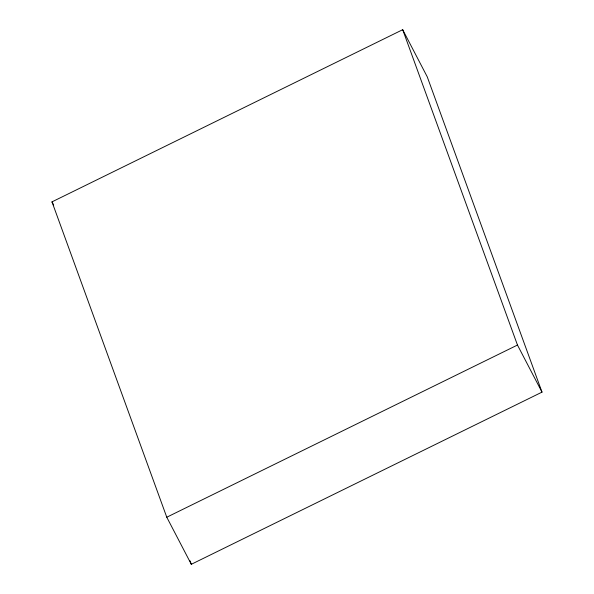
<?xml version="1.0" encoding="UTF-8"?>
<svg xmlns="http://www.w3.org/2000/svg" width="594" height="594" viewBox="0 0 594 594"><rect width="100%" height="100%" fill="white"/><g stroke="black" fill="none" stroke-linecap="round" stroke-linejoin="round"><path stroke-width="0.89" d="M51.997 201.871L402.695 29.7L427.227 76.782L542.003 392.129L191.305 564.3L166.773 517.218L51.997 201.871L53.69 205.116M166.773 517.218L517.471 345.047L402.695 29.7M517.471 345.047L542.003 392.129M190.035 560.818L191.305 564.3"/></g></svg>
